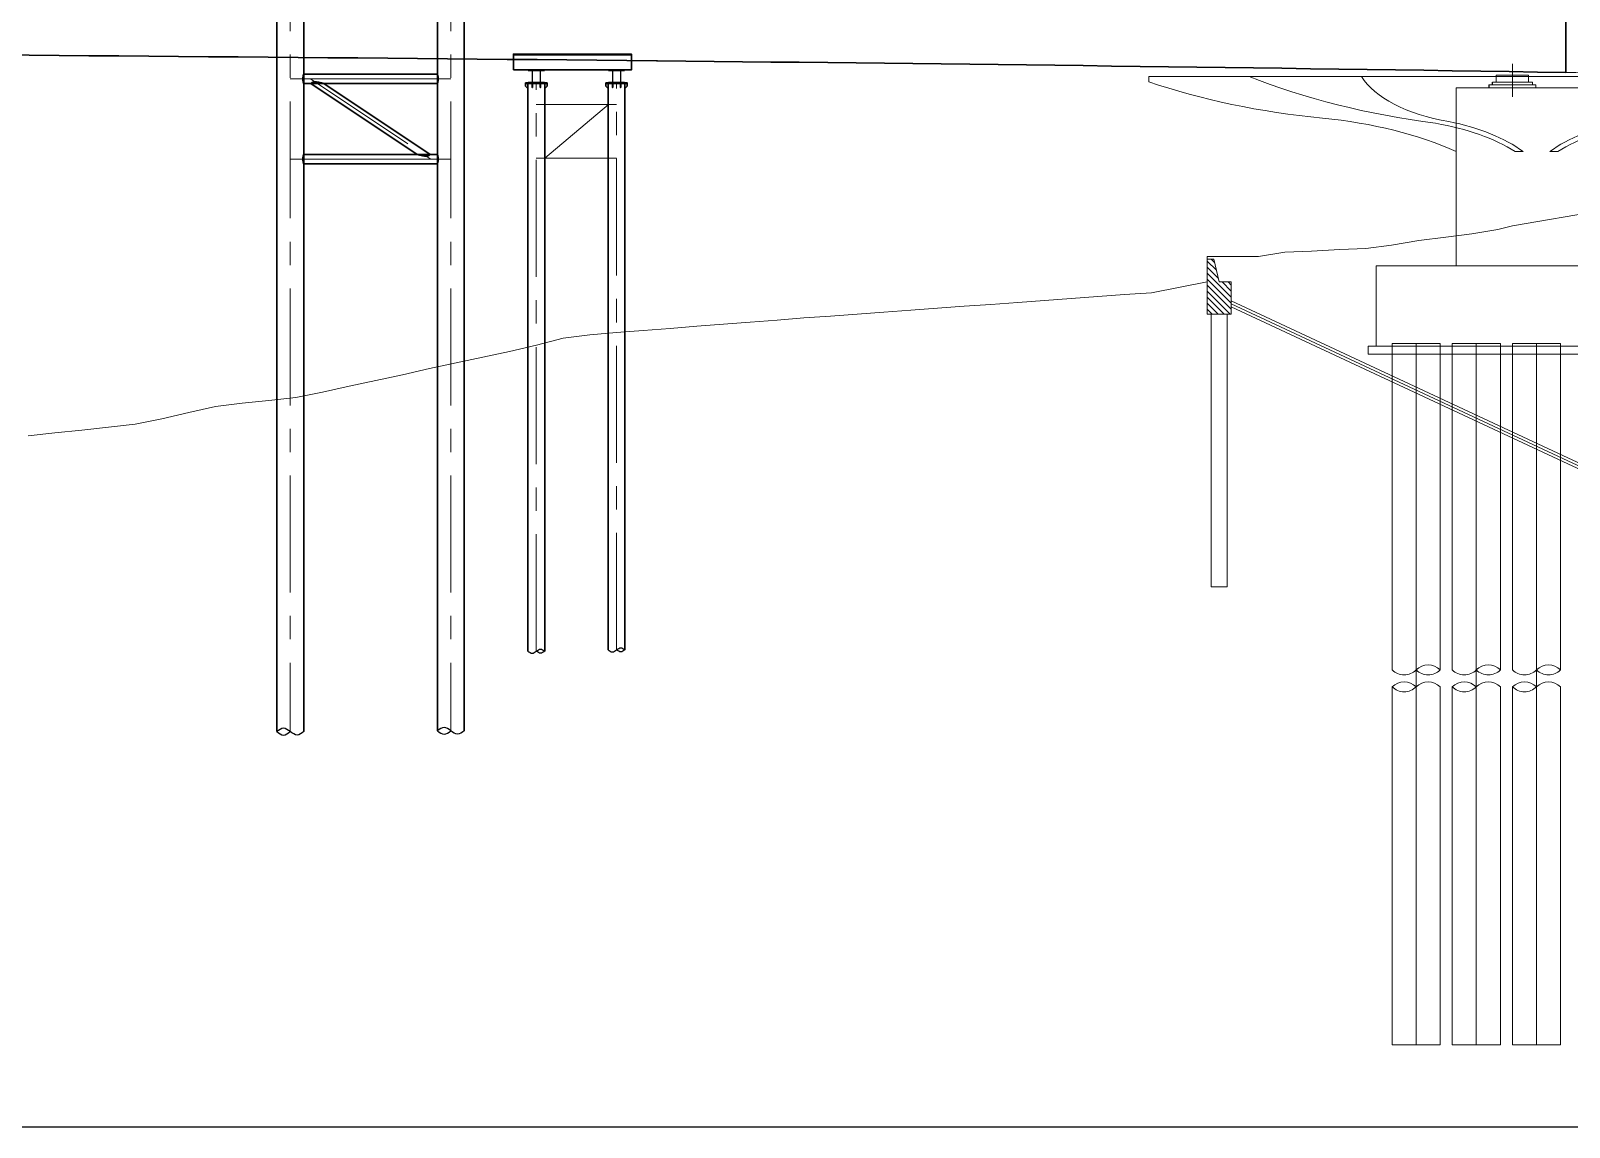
# Model space of a CAD drawing. Extents: x 1767995 to 4174245, y 542814 to 862564.
# Drawn here: x 2989267 to 3046798, y 542814 to 583834 of the extents above; entities that cross this region are included whole.
import ezdxf

# ---------------------------------------------------------------- set-up
doc = ezdxf.new("R2010")
doc.units = 0
doc.header["$LTSCALE"] = 3500
for name, pattern in [('ACAD_ISO08W100', [36, 24, -3, 6, -3]), ('CENTER', [2, 1.25, -0.25, 0.25, -0.25]), ('DIVIDE', [1.25, 0.5, -0.25, 0, -0.25, 0, -0.25])]:
    doc.linetypes.add(name, pattern=pattern)
doc.layers.get('Defpoints').update_dxf_attribs({"color": 8})
for name, color, linetype, lineweight in [('1粗实线', 1, 'Continuous', 30), ('3中心线', 6, 'CENTER', 18), ('6标注线', 7, 'Continuous', 13), ('7边界线', 75, 'DIVIDE', 13), ('文字', 7, 'Continuous', 15), ('细实线', 7, 'Continuous', 15)]:
    doc.layers.add(name, color=color, linetype=linetype, lineweight=lineweight)
doc.layers.add('M_Prof', color=2, linetype='Continuous')

# ---------------------------------------------------------------- blocks, each defined once
blk = doc.blocks.new('gdfgdfg')
at = {"layer": '细实线'}
h = blk.add_hatch(dxfattribs=at)
h.set_pattern_fill('ANSI31', color=256, scale=0.05, style=0)
h.set_pattern_definition([(135, (360864.5, 28418.14), (112.253, 112.253), [])])
h.paths.add_polyline_path([(360864, 29668), (361114, 29668), (361314, 28818), (361764, 28818), (361764, 27998), (360864, 28418)])
h.paths.add_polyline_path([(360864, 28418), (361764, 27998), (361764, 27618), (360864, 27618)])
for p, q in [((372282, 36979), (372282, 35745)), ((387682, 36507), (358681, 36507)), ((358681, 36507), (358681, 36307)), ((371531, 36289), (373032, 36289)), ((371531, 36289), (373032, 36289)), ((371531, 36289), (373032, 36289)), ((371531, 36289), (373032, 36289)), ((371531, 36289), (371531, 36198)), ((371677, 36289), (371677, 36555)), ((371677, 36289), (371677, 36555)), ((371677, 36289), (371677, 36555)), ((371677, 36289), (371677, 36555)), ((371677, 36289), (371677, 36555)), ((371677, 36289), (371677, 36555)), ((371677, 36289), (371677, 36555)), ((371677, 36289), (371677, 36555)), ((371677, 36555), (372886, 36555)), ((372282, 36506), (372282, 36086)), ((372886, 36289), (372886, 36555)), ((372886, 36289), (372886, 36555)), ((372886, 36289), (372886, 36555)), ((372886, 36289), (372886, 36555)), ((372886, 36289), (372886, 36555)), ((372886, 36289), (372886, 36555)), ((373032, 36198), (373032, 36289)), ((373032, 36198), (373032, 36289)), ((373032, 36198), (373032, 36289)), ((373032, 36198), (373032, 36289)), ((370181, 36086), (376181, 36086)), ((370181, 36086), (370181, 33698)), ((371406, 36198), (373156, 36198)), ((371406, 36198), (373156, 36198)), ((371406, 36198), (373156, 36198)), ((371406, 36198), (373156, 36198)), ((371406, 36198), (371406, 36086)), ((371531, 36198), (373032, 36198)), ((371531, 36198), (373032, 36198)), ((371531, 36198), (373032, 36198)), ((371531, 36198), (373032, 36198)), ((373156, 36086), (373156, 36198)), ((373156, 36086), (373156, 36198)), ((373156, 36086), (373156, 36198)), ((373156, 36086), (373156, 36198)), ((370181, 29418), (370181, 33698)), ((372681, 33698), (372381, 33698)), ((373681, 33698), (373981, 33698)), ((372282, 30921), (378782, 32036)), ((369790, 30490), (370768, 30618)), ((370768, 30618), (371735, 30785)), ((371735, 30785), (372282, 30921)), ((362782, 29768), (363775, 29930)), ((363775, 29930), (364771, 29976)), ((364771, 29976), (365828, 30031)), ((365828, 30031), (366804, 30068)), ((366804, 30068), (367759, 30192)), ((367759, 30192), (368782, 30365)), ((368782, 30365), (369790, 30490)), ((360864, 28818), (360864, 29768)), ((360864, 29768), (361782, 29768)), ((360864, 29668), (361114, 29668)), ((360864, 29668), (360864, 27618)), ((361314, 28818), (361114, 29668)), ((361782, 29768), (362782, 29768)), ((367182, 29418), (379182, 29418)), ((367182, 26418), (367182, 29418)), ((367182, 29418), (379182, 29418)), ((367182, 26418), (367182, 29418)), ((369932, 29418), (376432, 29418)), ((369932, 29418), (376432, 29418)), ((358782, 28417), (360864, 28818)), ((361764, 28818), (361314, 28818)), ((361764, 27618), (361764, 28818)), ((354782, 28126), (355782, 28199)), ((355782, 28199), (356782, 28271)), ((356782, 28271), (357782, 28344)), ((357782, 28344), (358782, 28417)), ((346782, 27544), (347782, 27617)), ((347782, 27617), (348782, 27690)), ((348782, 27690), (349782, 27762)), ((349782, 27762), (350782, 27835)), ((350782, 27835), (351782, 27908)), ((351782, 27908), (352782, 27980)), ((352782, 27980), (353782, 28053)), ((353782, 28053), (354782, 28126)), ((360864, 27618), (361764, 27618)), ((361014, 27618), (361014, 17418)), ((361614, 27618), (361614, 17418)), ((361764, 28109), (384464, 17524)), ((361764, 27998), (383516, 17856)), ((361764, 27888), (384380, 17342)), ((339782, 27001), (340782, 27080)), ((340782, 27080), (341782, 27159)), ((341782, 27159), (342782, 27238)), ((342782, 27238), (343782, 27317)), ((343782, 27317), (344782, 27395)), ((344782, 27395), (345782, 27472)), ((345782, 27472), (346782, 27544)), ((335782, 26458), (336782, 26715)), ((336782, 26715), (337782, 26844)), ((337782, 26844), (338782, 26929)), ((338782, 26929), (339782, 27001)), ((369582, 26518), (367782, 26518)), ((367782, 26118), (367782, 26518)), ((369582, 26518), (367782, 26518)), ((367782, 26118), (367782, 26518)), ((368682, 274), (368682, 26518)), ((369582, 26118), (369582, 26518)), ((369582, 26118), (369582, 26518)), ((371832, 26518), (370032, 26518)), ((370032, 26118), (370032, 26518)), ((371832, 26518), (370032, 26518)), ((370032, 26118), (370032, 26518)), ((370932, 274), (370932, 26518)), ((371832, 26118), (371832, 26518)), ((371832, 26118), (371832, 26518)), ((374082, 26518), (372282, 26518)), ((372282, 26118), (372282, 26518)), ((374082, 26518), (372282, 26518)), ((372282, 26118), (372282, 26518)), ((373182, 274), (373182, 26518)), ((374082, 26118), (374082, 26518)), ((374082, 26118), (374082, 26518)), ((332782, 25790), (333782, 26002)), ((333782, 26002), (334782, 26213)), ((334782, 26213), (335782, 26458)), ((366882, 26418), (379482, 26418)), ((366882, 26418), (366882, 26118)), ((366882, 26418), (379482, 26418)), ((366882, 26418), (366882, 26118)), ((366882, 26118), (379482, 26118)), ((366882, 26118), (379482, 26118)), ((367782, 26118), (367782, 14305)), ((367782, 26118), (367782, 14305)), ((369582, 26118), (369582, 14305)), ((369582, 26118), (369582, 14305)), ((370032, 26118), (370032, 14305)), ((370032, 26118), (370032, 14305)), ((371832, 26118), (371832, 14305)), ((371832, 26118), (371832, 14305)), ((372282, 26118), (372282, 14305)), ((372282, 26118), (372282, 14305)), ((374082, 26118), (374082, 14305)), ((374082, 26118), (374082, 14305)), ((329782, 25130), (330782, 25349)), ((330782, 25349), (331782, 25575)), ((331782, 25575), (332782, 25790)), ((327782, 24700), (328782, 24915)), ((328782, 24915), (329782, 25130)), ((323782, 24162), (324782, 24282)), ((324782, 24282), (325782, 24389)), ((325782, 24389), (326782, 24496)), ((326782, 24496), (327782, 24700)), ((320782, 23494), (321782, 23699)), ((321782, 23699), (322782, 23930)), ((322782, 23930), (323782, 24162)), ((316782, 23066), (317782, 23173)), ((317782, 23173), (318782, 23280)), ((318782, 23280), (319782, 23387)), ((319782, 23387), (320782, 23494)), ((361614, 17418), (361014, 17418)), ((367782, 13672), (367782, 274)), ((367782, 13672), (367782, 274)), ((369582, 13672), (369582, 274)), ((369582, 13672), (369582, 274)), ((370032, 13672), (370032, 274)), ((370032, 13672), (370032, 274)), ((371832, 13672), (371832, 274)), ((371832, 13672), (371832, 274)), ((372282, 13672), (372282, 274)), ((372282, 13672), (372282, 274)), ((374082, 13672), (374082, 274)), ((374082, 13672), (374082, 274)), ((369582, 274), (367782, 274)), ((369582, 274), (367782, 274)), ((371832, 274), (370032, 274)), ((371832, 274), (370032, 274)), ((374082, 274), (372282, 274)), ((374082, 274), (372282, 274))]:
    blk.add_line(p, q, dxfattribs=at)
for centre, radius, start, end in [((280310, -5962609), 6000000, 89.0882783, 89.1026041), ((369132, 13855), 636, 45, 135), ((371382, 13855), 636, 45, 135), ((373632, 13855), 636, 45, 135), ((368232, 14755), 636, 225, 315), ((368232, 13222), 636, 45, 135), ((369132, 14755), 636, 225, 315), ((369132, 13222), 636, 45, 135), ((370482, 14755), 636, 225, 315), ((370482, 13222), 636, 45, 135), ((371382, 14755), 636, 225, 315), ((371382, 13222), 636, 45, 135), ((372732, 14755), 636, 225, 315), ((372732, 13222), 636, 45, 135), ((373632, 14755), 636, 225, 315), ((373632, 13222), 636, 45, 135), ((368232, 14122), 636, 225, 315), ((370482, 14122), 636, 225, 315), ((372732, 14122), 636, 225, 315)]:
    blk.add_arc(centre, radius, start, end, dxfattribs=at)
at = {"layer": '细实线', "extrusion": (0, 0, -1)}
for centre, major_axis, start_param, end_param in [((368545, 43534), (17500, 0), 1.764221, 2.169593), ((374138, 43802), (18704, 0), 1.826584, 2.246841), ((371528, 37240), (-5100, 0), -1.247114, -0.29169), ((363155, 29796), (10500, 0), -1.376596, -0.837702), ((367324, 31713), (-6429, 0), 1.900542, 2.476096), ((367623, 31996), (-6096, 0), 1.954598, 2.549419), ((378740, 31996), (6096, 0), 3.733766, 4.328587), ((379039, 31713), (-6429, 0), 0.665497, 1.241051)]:
    blk.add_ellipse(centre, major_axis=major_axis, ratio=0.5, start_param=start_param, end_param=end_param, dxfattribs=at)
blk = doc.blocks.new('trret')
at = {"layer": '1粗实线'}
for p, q in [((3751816, 920589), (3751816, 941829)), ((3752446, 920589), (3752446, 941829)), ((3754816, 920637), (3754816, 941829)), ((3755446, 920637), (3755446, 941829))]:
    blk.add_line(p, q, dxfattribs=at)
for points in [[(3751275, 942333), (3755686, 942333), (3755686, 942921), (3751275, 942921)], [(3751816, 941679), (3751781, 941679), (3751731, 941729), (3751731, 941829), (3751731, 941729), (3751781, 941679)], [(3751731, 941829), (3752531, 941829)], [(3751987, 941829), (3751987, 941679), (3751975, 941679), (3751975, 941829), (3751975, 941679), (3751987, 941679)], [(3752287, 941829), (3752287, 941679), (3752275, 941679), (3752275, 941829), (3752275, 941679), (3752287, 941679)], [(3752531, 941729), (3752481, 941679), (3752531, 941729), (3752531, 941829)], [(3754816, 941679), (3754781, 941679), (3754731, 941729), (3754731, 941829), (3754731, 941729), (3754781, 941679)], [(3754731, 941829), (3755531, 941829)], [(3754987, 941829), (3754987, 941679), (3754975, 941679), (3754975, 941829), (3754975, 941679), (3754987, 941679)], [(3755287, 941829), (3755287, 941679), (3755275, 941679), (3755275, 941829), (3755275, 941679), (3755287, 941679)], [(3755531, 941729), (3755481, 941679), (3755531, 941729), (3755531, 941829)], [(3752481, 941679), (3752446, 941679)], [(3755481, 941679), (3755446, 941679)]]:
    blk.add_lwpolyline(points, close=True, dxfattribs=at)
for points in [[(3751731, 941845), (3751731, 941829), (3751731, 941845), (3752531, 941845), (3752531, 941829), (3752531, 941845)], [(3754731, 941845), (3754731, 941829), (3754731, 941845), (3755531, 941845), (3755531, 941829), (3755531, 941845)]]:
    blk.add_lwpolyline(points, dxfattribs=at)
at = {"layer": '3中心线'}
for p, q in [((3752131, 920589), (3752131, 941829)), ((3755131, 920637), (3755131, 941829)), ((3752131, 941034), (3755131, 941034)), ((3752451, 939034), (3754828, 941034)), ((3752131, 939034), (3755131, 939034))]:
    blk.add_line(p, q, dxfattribs=at)
at = {"layer": 'M_Prof'}
for p, q in [((3751275, 942901), (3755686, 942901)), ((3751275, 942353), (3755686, 942353))]:
    blk.add_line(p, q, dxfattribs=at)
for points in [[(3751831, 941845), (3752131, 941845), (3752131, 941863), (3752000, 941863, -0.414214), (3751987, 941876), (3751987, 942302, -0.414214), (3752000, 942315), (3752131, 942315), (3752131, 942333), (3751831, 942333), (3751831, 942315), (3751963, 942315, -0.414214), (3751976, 942302), (3751976, 941876, -0.414214), (3751963, 941863), (3751831, 941863)], [(3752131, 941845), (3752431, 941845), (3752431, 941863), (3752300, 941863, -0.414214), (3752287, 941876), (3752287, 942302, -0.414214), (3752300, 942315), (3752431, 942315), (3752431, 942333), (3752131, 942333), (3752131, 942315), (3752263, 942315, -0.414214), (3752276, 942302), (3752276, 941876, -0.414214), (3752263, 941863), (3752131, 941863)], [(3754831, 941845), (3755131, 941845), (3755131, 941863), (3755000, 941863, -0.414214), (3754987, 941876), (3754987, 942302, -0.414214), (3755000, 942315), (3755131, 942315), (3755131, 942333), (3754831, 942333), (3754831, 942315), (3754963, 942315, -0.414214), (3754976, 942302), (3754976, 941876, -0.414214), (3754963, 941863), (3754831, 941863)], [(3755131, 941845), (3755431, 941845), (3755431, 941863), (3755300, 941863, -0.414214), (3755287, 941876), (3755287, 942302, -0.414214), (3755300, 942315), (3755431, 942315), (3755431, 942333), (3755131, 942333), (3755131, 942315), (3755263, 942315, -0.414214), (3755276, 942302), (3755276, 941876, -0.414214), (3755263, 941863), (3755131, 941863)]]:
    blk.add_lwpolyline(points, format="xyb", close=True, dxfattribs=at)
for points in [[(3751816, 920589), (3751974, 920510), (3752131, 920589), (3752289, 920667), (3752446, 920589)], [(3752446, 920589), (3752289, 920510), (3752131, 920589)], [(3754816, 920637), (3754974, 920559), (3755131, 920637), (3755289, 920716), (3755446, 920637)], [(3755446, 920637), (3755289, 920559), (3755131, 920637)]]:
    blk.add_spline(points, degree=3, dxfattribs=at)
blk = doc.blocks.new('etretrt')
at = {"color": 1, "linetype": 'ACAD_ISO08W100', "lineweight": 13, "ltscale": 50}
blk.add_line((92131, 33416, 0), (98131, 33416, 0), dxfattribs=at)
at = {"layer": '1粗实线'}
for p, q in [((91631, 70575, 0), (91631, 12025, 0)), ((97631, 70575, 0), (97631, 11995, 0)), ((92631, 36591, 0), (97631, 36591, 0)), ((92631, 36240, 0), (97631, 36240, 0)), ((96872, 36240, 0), (92899, 33591, 0)), ((97364, 36240, 0), (93391, 33591, 0)), ((92631, 33591, 0), (97631, 33591, 0)), ((92631, 33240, 0), (97631, 33240, 0))]:
    blk.add_line(p, q, dxfattribs=at)
at = {"layer": '1粗实线', "elevation": 0}
for points in [[(92631, 12025), (92631, 70575)], [(98631, 11995), (98631, 70575)], [(92631, 36591), (92631, 36591), (92631, 36591), (92631, 36590), (92631, 36589), (92630, 36588), (92630, 36586), (92629, 36585), (92628, 36583), (92628, 36580), (92627, 36578), (92626, 36575), (92625, 36572), (92624, 36569), (92623, 36565), (92622, 36562), (92621, 36558), (92619, 36553), (92618, 36549), (92617, 36544), (92616, 36540), (92615, 36535), (92613, 36530), (92612, 36524), (92611, 36519), (92610, 36513), (92609, 36507), (92607, 36501), (92606, 36495), (92605, 36489), (92604, 36483), (92604, 36476), (92603, 36470), (92602, 36463), (92601, 36457), (92601, 36450), (92600, 36443), (92600, 36436), (92600, 36429), (92600, 36423), (92600, 36416), (92600, 36409), (92600, 36402), (92600, 36395), (92600, 36388), (92601, 36381), (92601, 36375), (92602, 36368), (92603, 36361), (92604, 36355), (92604, 36348), (92605, 36342), (92606, 36336), (92607, 36330), (92609, 36324), (92610, 36318), (92611, 36312), (92612, 36307), (92613, 36302), (92615, 36296), (92616, 36292), (92617, 36287), (92618, 36282), (92619, 36278), (92621, 36274), (92622, 36270), (92623, 36266), (92624, 36263), (92625, 36259), (92626, 36256), (92627, 36253), (92628, 36251), (92628, 36249), (92629, 36247), (92630, 36245), (92630, 36243), (92631, 36242), (92631, 36241), (92631, 36241), (92631, 36240), (92631, 36240)], [(96872, 36240), (96872, 36240), (96873, 36240), (96875, 36241), (96877, 36241), (96880, 36242), (96883, 36243), (96887, 36244), (96892, 36245), (96897, 36247), (96903, 36248), (96909, 36250), (96916, 36251), (96923, 36253), (96931, 36255), (96939, 36257), (96948, 36260), (96957, 36262), (96967, 36264), (96977, 36267), (96988, 36269), (96998, 36272), (97009, 36274), (97021, 36277), (97032, 36279), (97044, 36282), (97056, 36284), (97068, 36287), (97080, 36289), (97092, 36291), (97104, 36294), (97116, 36296), (97128, 36298), (97140, 36299), (97152, 36301), (97163, 36302), (97174, 36303), (97185, 36304), (97196, 36305), (97206, 36305), (97216, 36305), (97225, 36305), (97234, 36305), (97243, 36304), (97251, 36303), (97259, 36302), (97267, 36301), (97274, 36299), (97280, 36298), (97287, 36296), (97293, 36294), (97298, 36291), (97303, 36289), (97308, 36287), (97313, 36284), (97317, 36282), (97321, 36279), (97325, 36277), (97329, 36274), (97332, 36272), (97336, 36269), (97339, 36267), (97341, 36264), (97344, 36262), (97346, 36260), (97349, 36257), (97351, 36255), (97353, 36253), (97354, 36251), (97356, 36250), (97357, 36248), (97359, 36247), (97360, 36245), (97361, 36244), (97362, 36243), (97363, 36242), (97363, 36241), (97364, 36241), (97364, 36240), (97364, 36240), (97364, 36240)], [(97631, 36591), (97631, 36591), (97632, 36591), (97632, 36590), (97632, 36589), (97633, 36588), (97633, 36586), (97634, 36585), (97634, 36583), (97635, 36580), (97636, 36578), (97637, 36575), (97638, 36572), (97639, 36569), (97640, 36565), (97641, 36562), (97642, 36558), (97643, 36553), (97645, 36549), (97646, 36544), (97647, 36540), (97648, 36535), (97650, 36530), (97651, 36524), (97652, 36519), (97653, 36513), (97654, 36507), (97655, 36501), (97656, 36495), (97657, 36489), (97658, 36483), (97659, 36476), (97660, 36470), (97661, 36463), (97661, 36457), (97662, 36450), (97662, 36443), (97663, 36436), (97663, 36429), (97663, 36423), (97663, 36416), (97663, 36409), (97663, 36402), (97663, 36395), (97662, 36388), (97662, 36381), (97661, 36375), (97661, 36368), (97660, 36361), (97659, 36355), (97658, 36348), (97657, 36342), (97656, 36336), (97655, 36330), (97654, 36324), (97653, 36318), (97652, 36312), (97651, 36307), (97650, 36302), (97648, 36296), (97647, 36292), (97646, 36287), (97645, 36282), (97643, 36278), (97642, 36274), (97641, 36270), (97640, 36266), (97639, 36263), (97638, 36259), (97637, 36256), (97636, 36253), (97635, 36251), (97634, 36249), (97634, 36247), (97633, 36245), (97633, 36243), (97632, 36242), (97632, 36241), (97632, 36241), (97631, 36240), (97631, 36240)], [(92631, 33591), (92631, 33591), (92631, 33591), (92631, 33590), (92631, 33589), (92630, 33588), (92630, 33586), (92629, 33585), (92628, 33583), (92628, 33580), (92627, 33578), (92626, 33575), (92625, 33572), (92624, 33569), (92623, 33565), (92622, 33562), (92621, 33558), (92619, 33553), (92618, 33549), (92617, 33544), (92616, 33540), (92615, 33535), (92613, 33530), (92612, 33524), (92611, 33519), (92610, 33513), (92609, 33507), (92607, 33501), (92606, 33495), (92605, 33489), (92604, 33483), (92604, 33476), (92603, 33470), (92602, 33463), (92601, 33457), (92601, 33450), (92600, 33443), (92600, 33436), (92600, 33429), (92600, 33423), (92600, 33416), (92600, 33409), (92600, 33402), (92600, 33395), (92600, 33388), (92601, 33381), (92601, 33375), (92602, 33368), (92603, 33361), (92604, 33355), (92604, 33348), (92605, 33342), (92606, 33336), (92607, 33330), (92609, 33324), (92610, 33318), (92611, 33312), (92612, 33307), (92613, 33302), (92615, 33296), (92616, 33292), (92617, 33287), (92618, 33282), (92619, 33278), (92621, 33274), (92622, 33270), (92623, 33266), (92624, 33263), (92625, 33259), (92626, 33256), (92627, 33253), (92628, 33251), (92628, 33249), (92629, 33247), (92630, 33245), (92630, 33243), (92631, 33242), (92631, 33241), (92631, 33241), (92631, 33240), (92631, 33240)], [(92899, 33591), (92899, 33591), (92899, 33591), (92899, 33590), (92900, 33590), (92900, 33589), (92901, 33588), (92902, 33587), (92903, 33586), (92904, 33585), (92905, 33583), (92907, 33582), (92908, 33580), (92910, 33578), (92912, 33576), (92914, 33574), (92916, 33572), (92919, 33569), (92921, 33567), (92924, 33565), (92927, 33562), (92930, 33560), (92934, 33557), (92938, 33555), (92941, 33552), (92945, 33549), (92950, 33547), (92955, 33545), (92959, 33542), (92965, 33540), (92970, 33538), (92976, 33536), (92983, 33534), (92989, 33532), (92996, 33530), (93004, 33529), (93011, 33528), (93020, 33527), (93028, 33526), (93037, 33526), (93047, 33526), (93057, 33526), (93067, 33526), (93078, 33527), (93088, 33528), (93100, 33529), (93111, 33530), (93123, 33532), (93135, 33534), (93147, 33536), (93159, 33538), (93171, 33540), (93183, 33542), (93195, 33545), (93207, 33547), (93219, 33549), (93231, 33552), (93242, 33555), (93254, 33557), (93265, 33560), (93275, 33562), (93286, 33565), (93296, 33567), (93305, 33569), (93315, 33572), (93323, 33574), (93332, 33576), (93340, 33578), (93347, 33580), (93354, 33582), (93360, 33583), (93366, 33585), (93371, 33586), (93376, 33587), (93380, 33588), (93383, 33589), (93386, 33590), (93388, 33590), (93389, 33591), (93390, 33591), (93391, 33591)], [(97631, 33591), (97631, 33591), (97632, 33591), (97632, 33590), (97632, 33589), (97633, 33588), (97633, 33586), (97634, 33585), (97634, 33583), (97635, 33580), (97636, 33578), (97637, 33575), (97638, 33572), (97639, 33569), (97640, 33565), (97641, 33562), (97642, 33558), (97643, 33553), (97645, 33549), (97646, 33544), (97647, 33540), (97648, 33535), (97650, 33530), (97651, 33524), (97652, 33519), (97653, 33513), (97654, 33507), (97655, 33501), (97656, 33495), (97657, 33489), (97658, 33483), (97659, 33476), (97660, 33470), (97661, 33463), (97661, 33457), (97662, 33450), (97662, 33443), (97663, 33436), (97663, 33429), (97663, 33423), (97663, 33416), (97663, 33409), (97663, 33402), (97663, 33395), (97662, 33388), (97662, 33381), (97661, 33375), (97661, 33368), (97660, 33361), (97659, 33355), (97658, 33348), (97657, 33342), (97656, 33336), (97655, 33330), (97654, 33324), (97653, 33318), (97652, 33312), (97651, 33307), (97650, 33302), (97648, 33296), (97647, 33292), (97646, 33287), (97645, 33282), (97643, 33278), (97642, 33274), (97641, 33270), (97640, 33266), (97639, 33263), (97638, 33259), (97637, 33256), (97636, 33253), (97635, 33251), (97634, 33249), (97634, 33247), (97633, 33245), (97633, 33243), (97632, 33242), (97632, 33241), (97632, 33241), (97631, 33240), (97631, 33240)]]:
    blk.add_lwpolyline(points, dxfattribs=at)
at = {"layer": '3中心线'}
for p, q in [((92131, 70575, 0), (92131, 12025, 0)), ((98131, 70575, 0), (98131, 11995, 0)), ((92131, 36416, 0), (98131, 36416, 0)), ((97381, 36416, 0), (92881, 33416, 0)), ((92131, 33416, 0), (98131, 33416, 0))]:
    blk.add_line(p, q, dxfattribs=at)
at = {"layer": '3中心线', "color": 1, "linetype": 'ACAD_ISO08W100', "lineweight": 13, "ltscale": 50}
blk.add_line((92131, 36416, 0), (98131, 36416, 0), dxfattribs=at)
at = {"layer": 'M_Prof'}
for points in [[(91631, 12025, 0), (91881, 11900, 0), (92131, 12025), (92381, 12150, 0), (92631, 12025, 0)], [(97631, 11995, 0), (97881, 11870, 0), (98131, 11995, 0), (98381, 12120, 0), (98631, 11995, 0)], [(92631, 12025, 0), (92381, 11900, 0), (92131, 12025)], [(98631, 11995, 0), (98381, 11870, 0), (98131, 11995, 0)]]:
    blk.add_spline(points, degree=3, dxfattribs=at)

msp = doc.modelspace()

# ---------------------------------------------------------------- linework, layer by layer
at = {"layer": '1粗实线'}
msp.add_line((3046672.8, 582272.7), (3046672.8, 584852.7), dxfattribs=at)
msp.add_lwpolyline([(2842672.8, 583070.5, -0.0010736), (2869659.2, 583209.4), (2869673.9, 583209.4, -0.0032499), (3012668.1, 582708.9), (3012698.5, 582708.6, -0.0014157), (3046672.8, 582272.7)], format="xyb", dxfattribs=at)
at = {"layer": '7边界线'}
for p, q in [((3043797.8, 581703.7), (3043797.8, 581815.7)), ((3043797.8, 581703.7), (3043797.8, 581815.7)), ((3043797.8, 581703.7), (3043797.8, 581815.7)), ((3043797.8, 581703.7), (3043797.8, 581815.7)), ((3043922, 581815.7), (3043922, 581906.7)), ((3043922, 581815.7), (3043922, 581906.7)), ((3043922, 581815.7), (3043922, 581906.7)), ((3043922, 581815.7), (3043922, 581906.7))]:
    msp.add_line(p, q, dxfattribs=at)
at = {"layer": 'Defpoints', "elevation": -0.3}
msp.add_lwpolyline([(2730495, 862564.2), (3211745, 862564.2), (3211745, 542814.2), (2730495, 542814.2)], close=True, dxfattribs=at)

# ---------------------------------------------------------------- block references
at = {"layer": '3中心线', "xscale": -1}
msp.add_blockref('etretrt', (3097104.5, 545617.8, 0), dxfattribs=at)
at = {"layer": '6标注线'}
msp.add_blockref('trret', (-743958.3, -359962.8), dxfattribs=at)
at = {"layer": '文字'}
msp.add_blockref('gdfgdfg', (2672391.3, 545617.8), dxfattribs=at)

doc.saveas('drawing.dxf')
